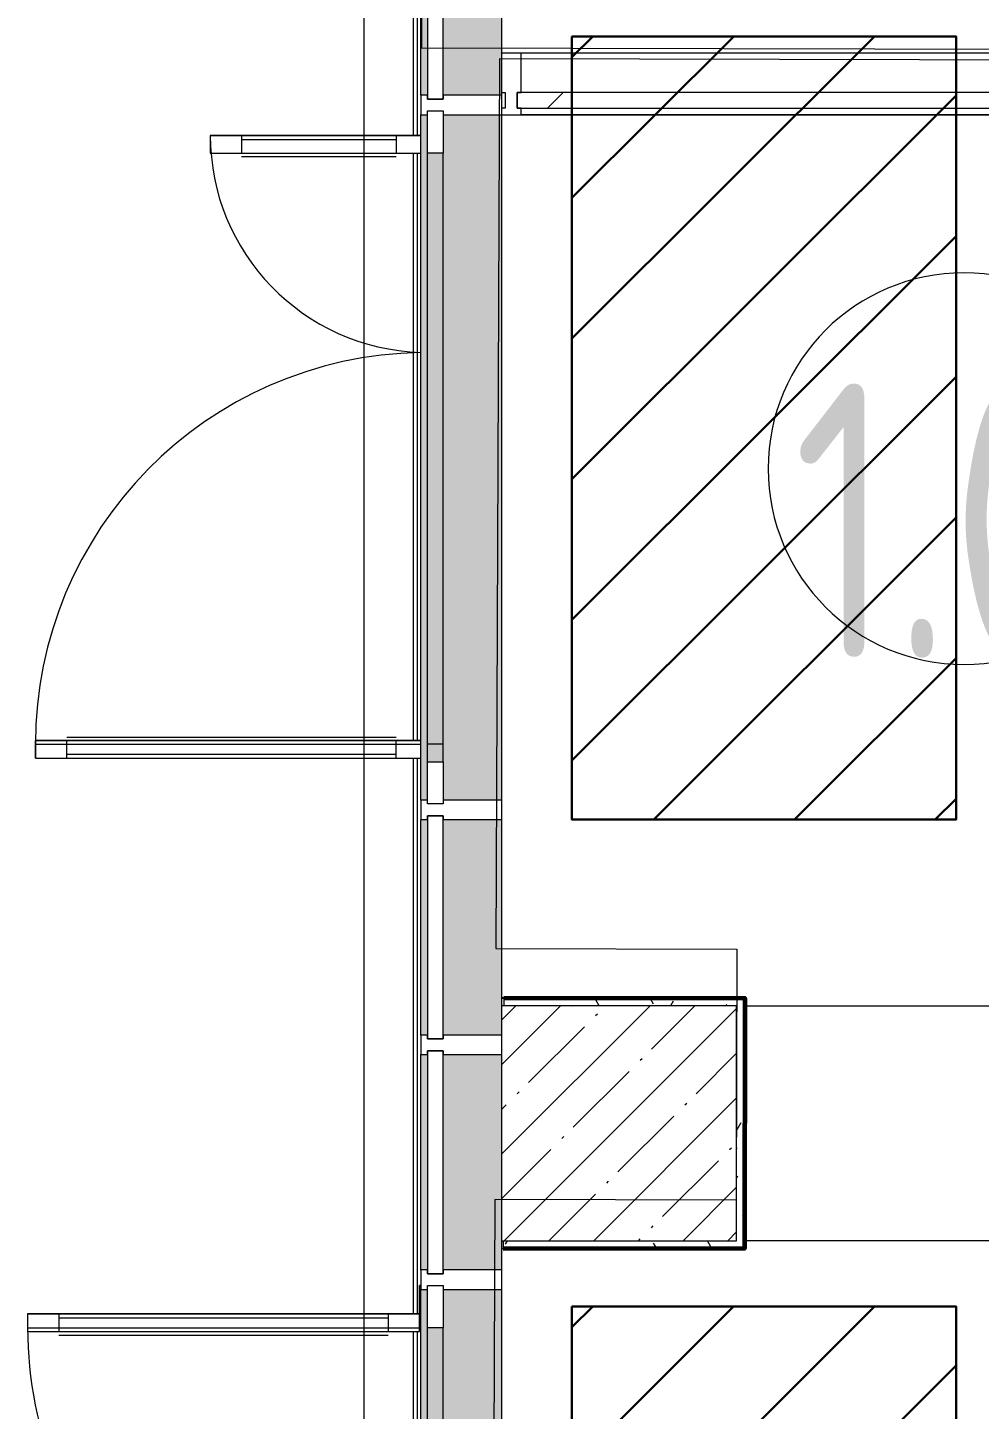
# Model space of a CAD drawing. Header units: millimetres. Extents: x -249154 to 415037, y -45458 to 354837.
# Drawn here: x 2916 to 5344, y 17283 to 20811 of the extents above; entities that cross this region are included whole.
import ezdxf

# ---------------------------------------------------------------- set-up
doc = ezdxf.new("R2010")
doc.units = ezdxf.units.MM
for name, color, linetype, lineweight in [('0) строит. леса', 20, 'Continuous', 30), ('666 покраска FK1', 211, 'Continuous', 60), ('A-AREA-BNDY', 7, 'Continuous', 5), ('A-AREA-IDEN', 7, 'Continuous', 9), ('A-DETL-GENF', 7, 'Continuous', 9), ('A-FLOR', 7, 'Continuous', 9), ('A-GLAZ-CURT', 7, 'Continuous', 9), ('A-GLAZ-CURT-1', 7, 'Continuous', 5), ('A-GLAZ-CURT-2', 7, 'Continuous', 20), ('A-GLAZ-CWMG', 7, 'Continuous', 9), ('A-GLAZ-CWMG-1', 7, 'Continuous', 20), ('I-WALL', 7, 'Continuous', 5), ('S-COLS', 7, 'Continuous', 9), ('S-COLS-1', 7, 'Continuous', 5), ('Оси', 7, 'Continuous', 9)]:
    doc.layers.add(name, color=color, linetype=linetype, lineweight=lineweight)
for name, color, linetype, lineweight, true_color in [('A-DOOR-1', 7, 'Continuous', 5, 0xc0c0c0), ('A-WALL-1', 9, 'Continuous', 5, 0x808080), ('A-WALL-FNSH-1', 9, 'Continuous', 5, 0x808080)]:
    doc.layers.add(name, color=color, linetype=linetype, lineweight=lineweight, true_color=true_color)
doc.styles.add('СПДС', font='ГОСТ тип А.ttf', dxfattribs={"width": 0.9})
pattern_1 = [(0, (64.7, -136.06), (243.84, 60.96), [20.117, -162.763, 20.117, -162.763, -975.36]), (0, (64.7, -136.06), (243.84, 60.96), [-365.76, 20.117, -345.643, 20.117, -162.763, -426.72]), (0, (64.7, -136.06), (243.84, 60.96), [-914.4, 20.117, -101.803, 20.117, -284.683]), (120, (156.14, -105.58), (-174.7129, 180.69163), [20.117, -162.763, 20.117, -162.763, -975.36]), (120, (156.14, -105.58), (-174.7129, 180.69163), [-365.76, 20.117, -345.643, 20.117, -162.763, -426.72]), (120, (156.14, -105.58), (-174.7129, 180.69163), [-914.4, 20.117, -101.803, 20.117, -284.683]), (240, (186.62, 16.34), (-69.1271, -241.65163), [20.117, -162.763, 20.117, -162.763, -975.36]), (240, (186.62, 16.34), (-69.1271, -241.65163), [-365.76, 20.117, -345.643, 20.117, -162.763, -426.72]), (240, (186.62, 16.34), (-69.1271, -241.65163), [-914.4, 20.117, -101.803, 20.117, -284.683])]

# ---------------------------------------------------------------- blocks, each defined once
blk = doc.blocks.new('Системная панель - Стекло - 40мм-23189506-Объем проектирования 1 этажа')
at = {"layer": 'A-GLAZ-CURT-1'}
h = blk.add_hatch(dxfattribs=at)
h.set_pattern_fill('FP_70', color=256, style=0, pattern_type=2)
h.set_pattern_definition([(45, (-5027.5, -20542), (-565.685, 565.685), [400, -1200]), (45, (-5427.5, -20742), (-565.685, 565.685), [1200, -400]), (45, (-4627.5, -20942), (-565.685, 565.685), [400, -1200])])
h.paths.add_polyline_path([(-467.9, 0), (727.5, 0), (727.5, 40), (-727.5, 40), (-727.5, 0), (-508.4, 0)])
at = {"layer": 'A-GLAZ-CURT-2'}
for p, q in [((727.5, 40), (-727.5, 40)), ((-727.5, 40), (-727.5, 0)), ((727.5, 0), (727.5, 40)), ((-727.5, 0), (727.5, 0))]:
    blk.add_line(p, q, dxfattribs=at)
blk = doc.blocks.new('Прямоугольный импост - Импост структурный с накладкой - 160мм-19877847-Объем проектирования 1 этажа')
at = {"layer": 'A-GLAZ-CWMG-1'}
for p, q in [((0, 17), (-50, 17)), ((-50, 17), (-50, 0)), ((-50, 0), (-40, 0)), ((-40, 0), (-40, -40)), ((-10, -40), (-10, 0)), ((-10, 0), (0, 0)), ((0, 0), (0, 17)), ((-40, -40), (-50, -40)), ((-50, -40), (-50, -140)), ((0, -40), (-10, -40)), ((0, -140), (0, -40)), ((-50, -140), (0, -140))]:
    blk.add_line(p, q, dxfattribs=at)
blk = doc.blocks.new('Прямоугольный импост - Импост структурный с накладкой - 160мм-23189503-Объем проектирования 1 этажа')
at = {"layer": 'A-GLAZ-CWMG'}
for p, q in [((5545, 20882), (4110, 20882)), ((5545, 20725), (4110, 20725))]:
    blk.add_line(p, q, dxfattribs=at)
blk = doc.blocks.new('Системная панель - Стекло - 40мм-23998919-Объем проектирования 1 этажа')
at = {"layer": 'A-GLAZ-CURT-1'}
h = blk.add_hatch(dxfattribs=at)
h.set_pattern_fill('FP_128', color=256, style=0, pattern_type=2)
h.set_pattern_definition([(135, (20950.1, -4071.1), (-565.685, -565.685), [400, -1200]), (135, (21150.1, -4471.1), (-565.685, -565.685), [1200, -400]), (135, (21350.1, -3671.1), (-565.685, -565.685), [400, -1200])])
h.paths.add_polyline_path([(385, 38.9), (385, 40), (-385, 38.9), (-385, 0), (385, 0), (385, 15)])
at = {"layer": 'A-GLAZ-CURT-2'}
for p, q in [((385, 40), (-385, 40)), ((-385, 40), (-385, 0)), ((385, 0), (385, 40)), ((-385, 0), (385, 0))]:
    blk.add_line(p, q, dxfattribs=at)
blk = doc.blocks.new('Прямоугольный импост - Импост структурный с накладкой - 190мм-23190277-Объем проектирования 1 этажа')
at = {"layer": 'A-GLAZ-CWMG'}
for points in [[(3871.1, 19950.1), (3871.1, 20725.1), (3854.1, 20725.1), (3854.1, 19950.1), (3861.1, 19950.1)], [(4031.1, 19950.1), (4061.1, 19950.1), (4060, 20725.1), (3911.1, 20725), (3911.1, 19950.1), (4006.1, 19950.1)], [(3871.1, 19950.1), (3911.1, 19950.1), (3910, 20627.1), (3871.1, 20627.1), (3871.1, 20132.4)]]:
    blk.add_hatch(color=256, dxfattribs=at).paths.add_polyline_path(points)
for p, q in [((3854.1, 19950.1), (3854.1, 20725.1)), ((4061.1, 19950.1), (4061.1, 20725)), ((3871.1, 19950.1), (3871.1, 20627.1)), ((3911.1, 19950.1), (3911.1, 20627.1))]:
    blk.add_line(p, q, dxfattribs=at)
blk = doc.blocks.new('Прямоугольный импост - Импост структурный с накладкой - 190мм-23188962-Объем проектирования 1 этажа')
at = {"layer": 'A-GLAZ-CWMG'}
for points in [[(3861.1, 20775.1), (3871.1, 20775.1), (3871.1, 21150.1), (3854.1, 21150.1), (3854.1, 20775.1)], [(4031.1, 20775.1), (4061.1, 20775.1), (4060, 21150.1), (3911.1, 21150.1), (3911.1, 20775.1), (4006.1, 20775.1)]]:
    blk.add_hatch(color=256, dxfattribs=at).paths.add_polyline_path(points)
for p, q in [((3854.1, 20775.1), (3854.1, 21150.1)), ((4061.1, 20882), (4061.1, 21150.1)), ((4061.1, 20775.1), (4061.1, 20782))]:
    blk.add_line(p, q, dxfattribs=at)
blk = doc.blocks.new('Прямоугольный импост - Импост структурный с накладкой - 190мм-V141-Объем проектирования 1 этажа')
at = {"layer": 'A-GLAZ-CWMG-1'}
for p, q in [((-25, 0), (-25, 17)), ((-25, 17), (25, 17)), ((-15, 0), (-25, 0)), ((-15, -40), (-15, 0)), ((25, 17), (25, 0)), ((-25, -190), (-25, -40)), ((-25, -40), (-15, -40)), ((25, -40), (25, -190)), ((25, -190), (-25, -190))]:
    blk.add_line(p, q, dxfattribs=at)
blk = doc.blocks.new('BSC_Колонна _Прямоугольная - 600х600-17858062-Объем проектирования 1 этажа')
at = {"layer": 'S-COLS-1'}
h = blk.add_hatch(dxfattribs=at)
h.set_pattern_fill('FP_153', color=256, style=0, pattern_type=2)
h.set_pattern_definition([(45, (-4360, -18150), (-114.0493, 114.0493), []), (45, (-4245.95, -18150), (-114.0493, 114.0493), [201.612, -40.322, 6.706, -33.617])])
h.paths.add_polyline_path([(-300, -300), (300, -300), (300, 300), (-300, 300), (-300, -137.6)])
for p, q in [((300, 300), (-300, 300)), ((-300, 300), (-300, -300)), ((300, -300), (300, 300)), ((-300, -300), (300, -300))]:
    blk.add_line(p, q, dxfattribs=at)
blk = doc.blocks.new('Прямоугольный импост - Импост структурный с накладкой - 170мм-23186685-Объем проектирования 1 этажа')
at = {"layer": 'A-GLAZ-CWMG'}
for p, q in [((3836.1, 20672.1), (3836.1, 27150.1)), ((3846.1, 20672.1), (3846.1, 27150.1)), ((3836.1, 19127.1), (3836.1, 20627.1)), ((3846.1, 19127.1), (3846.1, 20627.1)), ((3836.1, 17663.1), (3836.1, 19082.1)), ((3846.1, 17663.1), (3846.1, 19082.1)), ((3836.1, 16118.1), (3836.1, 17618.1)), ((3846.1, 16118.1), (3846.1, 17618.1))]:
    blk.add_line(p, q, dxfattribs=at)
blk = doc.blocks.new('Прямоугольный импост - Импост структурный с накладкой - 190мм-23933667-Объем проектирования 1 этажа')
at = {"layer": 'A-GLAZ-CWMG'}
for points in [[(3861.1, 19150.1), (3871.1, 19150.1), (3871.1, 19950.1), (3854.1, 19950.1), (3854.1, 19150.1)], [(3871.1, 19150.1), (3911.1, 19150.1), (3910, 19950.1), (3871.1, 19950.1)], [(4060, 19150.1), (4061.1, 19150.1), (4060, 19950.1), (3911.1, 19950.1), (3911.1, 19150.1), (4031.1, 19150.1)]]:
    blk.add_hatch(color=256, dxfattribs=at).paths.add_polyline_path(points)
for p, q in [((3854.1, 19150.1), (3854.1, 19950.1)), ((3871.1, 19150.1), (3871.1, 19950.1)), ((3911.1, 19150.1), (3911.1, 19950.1)), ((4061.1, 19150.1), (4061.1, 19950.1))]:
    blk.add_line(p, q, dxfattribs=at)
blk = doc.blocks.new('Дверь_Витражная_СКБ_2Ст - ВН-1_ ДВН_ДАО_Главный вход_1800 в свету 3-31912953-Объем проектирования 1 этажа')
at = {"layer": 'A-DETL-GENF'}
for p, q in [((732, 40), (732, 0)), ((732, 40), (732, 0)), ((-822, -554), (-822, -17)), ((-822, -17), (-822, -554)), ((-777, -554), (-777, -17)), ((-777, -554), (-777, -17)), ((723, -1000), (723, -17)), ((723, -17), (723, -1000)), ((768, -1000), (768, -17)), ((768, -1000), (768, -17)), ((-822, -80), (-777, -80)), ((-812, -474), (-812, -80)), ((-768, -474), (-768, -80)), ((714, -920), (714, -80)), ((768, -80), (723, -80)), ((758, -920), (758, -80)), ((-822, -474), (-777, -474)), ((-822, -554), (-777, -554)), ((-822, -554), (-777, -554)), ((768, -920), (723, -920)), ((768, -1000), (723, -1000)), ((723, -1000), (768, -1000))]:
    blk.add_line(p, q, dxfattribs=at)
at = {"layer": 'A-DOOR-1'}
for p, q in [((-885, 40), (-777, 40)), ((-885, 0), (-885, 40)), ((-777, 40), (-777, 0)), ((777, 40), (885, 40)), ((777, 0), (777, 40)), ((885, 40), (885, 0)), ((-777, 0), (-885, 0)), ((-822, -554), (-822, -17)), ((732, -1000), (732, -17)), ((885, 0), (777, 0))]:
    blk.add_line(p, q, dxfattribs=at)
for centre, radius, start, end in [((-822, 0), 554, 270, 358.227), ((732, 0), 1000, 180.979, 270)]:
    blk.add_arc(centre, radius, start, end, dxfattribs=at)
blk = doc.blocks.new('Системная панель - Стекло - 40мм-V190-Объем проектирования 1 этажа')
at = {"layer": 'A-GLAZ-CURT-2'}
for p, q in [((285, 40), (-285, 40)), ((-285, 40), (-285, 0)), ((285, 0), (285, 40)), ((-285, 0), (285, 0))]:
    blk.add_line(p, q, dxfattribs=at)
blk = doc.blocks.new('Прямоугольный импост - Импост структурный с накладкой - 190мм-V191-Объем проектирования 1 этажа')
at = {"layer": 'A-GLAZ-CWMG'}
for points in [[(3861.1, 17775.1), (3871.1, 17775.1), (3871.1, 18325.1), (3854.1, 18325.1), (3854.1, 17775.1)], [(4060, 17775.1), (4061.1, 17775.1), (4060, 18325.1), (3911.1, 18325.1), (3911.1, 17775.1), (4031.1, 17775.1)]]:
    blk.add_hatch(color=256, dxfattribs=at).paths.add_polyline_path(points)
for p, q in [((3854.1, 17775.1), (3854.1, 18325.1)), ((4061.1, 17775.1), (4061.1, 17850))]:
    blk.add_line(p, q, dxfattribs=at)
blk = doc.blocks.new('Прямоугольный импост - Импост структурный с накладкой - 190мм-V192-Объем проектирования 1 этажа')
at = {"layer": 'A-GLAZ-CWMG-1'}
for p, q in [((-25, 0), (-25, 17)), ((-25, 17), (25, 17)), ((-15, 0), (-25, 0)), ((-15, -40), (-15, 0)), ((25, 0), (15, 0)), ((15, 0), (15, -40)), ((25, 17), (25, 0)), ((-25, -188.9), (-25, -40)), ((-25, -40), (-15, -40)), ((15, -40), (25, -40)), ((25, -40), (25, -188.9))]:
    blk.add_line(p, q, dxfattribs=at)
blk = doc.blocks.new('Дверь_Витражная_СКБ_2Ст - ВН-1_ ДВН_ДАО_Главный вход_1800 в свету 4-31912968-Объем проектирования 1 этажа')
at = {"layer": 'A-DETL-GENF'}
for p, q in [((-885, -20), (-885, -17)), ((-885, -17), (-885, -20)), ((-777, -20), (-885, -20)), ((-885, -20), (-777, -20)), ((-768, -20), (-813, -20)), ((-813, -1020), (-813, -20)), ((-768, -20), (-813, -20)), ((-813, -20), (-813, -1020)), ((-777, -17), (-777, -20)), ((-777, -20), (-777, -17)), ((-768, -1020), (-768, -20)), ((-768, -1020), (-768, -20)), ((732, -20), (777, -20)), ((732, -574), (732, -20)), ((732, -20), (732, -574)), ((777, -20), (732, -20)), ((777, -17), (777, -20)), ((777, -17), (777, -20)), ((777, -574), (777, -20)), ((777, -574), (777, -20)), ((777, -20), (885, -20)), ((777, -20), (885, -20)), ((885, -20), (885, -10)), ((885, -20), (885, -10)), ((-813, -100), (-768, -100)), ((-803, -940), (-803, -100)), ((-759, -940), (-759, -100)), ((723, -494), (723, -100)), ((777, -100), (732, -100)), ((767, -494), (767, -100)), ((777, -494), (732, -494)), ((777, -574), (732, -574)), ((732, -574), (777, -574)), ((-813, -940), (-768, -940)), ((-813, -1020), (-768, -1020)), ((-813, -1020), (-768, -1020))]:
    blk.add_line(p, q, dxfattribs=at)
at = {"layer": 'A-DOOR-1'}
for p, q in [((-885, 40), (-777, 40)), ((-885, 0), (-885, 40)), ((-777, 40), (-777, 0)), ((777, 40), (885, 40)), ((777, 0), (777, 40)), ((885, 40), (885, 0)), ((-777, 0), (-885, 0)), ((-777, -1020), (-777, -20)), ((885, 0), (777, 0)), ((777, -574), (777, -20))]:
    blk.add_line(p, q, dxfattribs=at)
for centre, radius, start, end in [((-777, -20), 1000, 270, 0), ((777, -20), 554, 180, 270)]:
    blk.add_arc(centre, radius, start, end, dxfattribs=at)
blk = doc.blocks.new('Прямоугольный импост - Импост структурный с накладкой - 190мм-23933759-Объем проектирования 1 этажа')
at = {"layer": 'A-GLAZ-CWMG'}
for points in [[(3861.1, 17550.1), (3871.1, 17550.1), (3871.1, 17725.1), (3854.1, 17725.1), (3854.1, 17550.1)], [(4031.1, 17550.1), (4061.1, 17550.1), (4060, 17725.1), (3911.1, 17725.1), (3911.1, 17550.1), (4006.1, 17550.1)], [(3911.1, 17550.1), (3910, 17627.1), (3871.1, 17627.1), (3871.1, 17550.1), (3910, 17550.1)]]:
    blk.add_hatch(color=256, dxfattribs=at).paths.add_polyline_path(points)
for p, q in [((3854.1, 17550.1), (3854.1, 17725.1)), ((4061.1, 17550.1), (4061.1, 17725.1)), ((3871.1, 17550.1), (3871.1, 17627.1)), ((3911.1, 17550.1), (3911.1, 17627.1))]:
    blk.add_line(p, q, dxfattribs=at)
blk = doc.blocks.new('Прямоугольный импост - Импост структурный с накладкой - 190мм-23933741-Объем проектирования 1 этажа')
at = {"layer": 'A-GLAZ-CWMG-1'}
for p, q in [((-25, 0), (-25, 17)), ((-25, 17), (25, 17)), ((-15, 0), (-25, 0)), ((-15, -40), (-15, 0)), ((25, 17), (25, 0)), ((-25, -190), (-25, -40)), ((-25, -40), (-15, -40)), ((25, -40), (25, -190)), ((25, -190), (-25, -190))]:
    blk.add_line(p, q, dxfattribs=at)
blk = doc.blocks.new('Системная панель - Стекло - 40мм-V207-Объем проектирования 1 этажа')
at = {"layer": 'A-GLAZ-CURT-2'}
for p, q in [((285, 40), (-285, 40)), ((-285, 40), (-285, 0)), ((285, 0), (285, 40)), ((-285, 0), (285, 0))]:
    blk.add_line(p, q, dxfattribs=at)
blk = doc.blocks.new('Прямоугольный импост - Импост структурный с накладкой - 190мм-V208-Объем проектирования 1 этажа')
at = {"layer": 'A-GLAZ-CWMG'}
for points in [[(3861.1, 18375.1), (3871.1, 18375.1), (3871.1, 18925.1), (3854.1, 18925.1), (3854.1, 18375.1)], [(4031.1, 18375.1), (4060, 18375.1), (4060, 18925.1), (3911.1, 18925.1), (3911.1, 18375.1), (4006.1, 18375.1)]]:
    blk.add_hatch(color=256, dxfattribs=at).paths.add_polyline_path(points)
for p, q in [((3854.1, 18375.1), (3854.1, 18925.1)), ((4061.1, 18450), (4061.1, 18925.1))]:
    blk.add_line(p, q, dxfattribs=at)
blk = doc.blocks.new('Прямоугольный импост - Импост структурный с накладкой - 190мм-V209-Объем проектирования 1 этажа')
at = {"layer": 'A-GLAZ-CWMG-1'}
for p, q in [((-25, 0), (-25, 17)), ((-25, 17), (25, 17)), ((25, 0), (15, 0)), ((15, 0), (15, -40)), ((25, 17), (25, 0)), ((-25, -190), (-25, -40)), ((15, -40), (25, -40)), ((25, -40), (25, -190)), ((25, -190), (-25, -190))]:
    blk.add_line(p, q, dxfattribs=at)
blk = doc.blocks.new('Прямоугольный импост - Импост структурный с накладкой - 190мм-23933668-Объем проектирования 1 этажа')
at = {"layer": 'A-GLAZ-CWMG'}
for points in [[(3871.1, 18975.1), (3871.1, 19150.1), (3854.1, 19150.1), (3854.1, 18975.1), (3861.1, 18975.1)], [(3911.1, 19073.1), (3910, 19150.1), (3871.1, 19150.1), (3871.1, 19073.1), (3910, 19073.1)], [(4031.1, 18975.1), (4061.1, 18975.1), (4060, 19150.1), (3911.1, 19150.1), (3911.1, 18975.1), (4006.1, 18975.1)]]:
    blk.add_hatch(color=256, dxfattribs=at).paths.add_polyline_path(points)
for p, q in [((3854.1, 18975.1), (3854.1, 19150.1)), ((3871.1, 19073.1), (3871.1, 19150.1)), ((3911.1, 19073.1), (3911.1, 19150.1)), ((4061.1, 18975.1), (4061.1, 19150.1))]:
    blk.add_line(p, q, dxfattribs=at)
blk = doc.blocks.new('Марка_Помещения - Номер-25198446-Объем проектирования 1 этажа')
at = {"layer": 'A-AREA-IDEN'}
for start, end in [(360, 180), (180, 360)]:
    blk.add_arc((0, 0), 2.5, start, end, dxfattribs=at)

msp = doc.modelspace()

# ---------------------------------------------------------------- hatches: boundary and pattern name
at = {"layer": '0) строит. леса'}
h = msp.add_hatch(dxfattribs=at)
h.set_pattern_fill('ANSI31', color=256, scale=80)
h.set_pattern_definition([(45, (8504.46, 164668.18), (-179.60512, 179.60512), [])])
h.paths.add_polyline_path([(4304.8, 20789.1), (4304.8, 18789.1), (5284.8, 18789.1), (5284.8, 20789.1)])
h = msp.add_hatch(dxfattribs=at)
h.set_pattern_fill('ANSI31', color=256, scale=80)
h.set_pattern_definition([(45, (8504.46, 161425.36), (-179.60512, 179.60512), [])])
h.paths.add_polyline_path([(4304.8, 17546.2), (4304.8, 15546.2), (5284.8, 15546.2), (5284.8, 17546.2)])
at = {"layer": 'I-WALL'}
h = msp.add_hatch(dxfattribs=at)
h.set_pattern_fill('FP_191', color=256, style=0, pattern_type=2)
h.set_pattern_definition(pattern_1)
h.paths.add_polyline_path([(4302.9, 18313.9), (4724.7, 18313.9), (4724.7, 18333.2), (4130.9, 18333.1), (4130.8, 18314.3)])
h = msp.add_hatch(dxfattribs=at)
h.set_pattern_fill('FP_191', color=256, style=0, pattern_type=2)
h.set_pattern_definition(pattern_1)
h.paths.add_polyline_path([(4744.7, 17713.9), (4744.7, 18333.1), (4724.7, 18333.1), (4724.7, 17713.9), (4729.7, 17713.9)])
h = msp.add_hatch(dxfattribs=at)
h.set_pattern_fill('FP_191', color=256, style=0, pattern_type=2)
h.set_pattern_definition(pattern_1)
h.paths.add_polyline_path([(4744.7, 17693.9), (4744.7, 17713.9), (4129.5, 17713.9), (4129.5, 17693.9), (4724.7, 17693.9)])

# ---------------------------------------------------------------- linework, layer by layer
at = {"layer": '0) строит. леса'}
for points in [[(4304.8, 20789.1), (4304.8, 18789.1), (5284.8, 18789.1), (5284.8, 20789.1)], [(4304.8, 17546.2), (4304.8, 15546.2), (5284.8, 15546.2), (5284.8, 17546.2)]]:
    msp.add_lwpolyline(points, close=True, dxfattribs=at)
at = {"layer": '666 покраска FK1', "ltscale": 0.5}
msp.add_lwpolyline([(4130.9, 18334.3), (4745.7, 18333.1), (4744.7, 17693.9), (4129.5, 17692.9)], dxfattribs=at)
at = {"layer": 'A-AREA-BNDY', "flags": 128}
for points in [[(4112, 21709.9), (3923.1, 21710.3), (3920.8, 20760.3), (6619.7, 20754), (8938.7, 20748.5), (8944.2, 23097.5), (6324.2, 23103.7), (6329.8, 25493.7), (4120.8, 25498.9), (4113.1, 22210.9), (4734.1, 22209.4), (4732.6, 21567.4), (4111.6, 21568.9)], [(4697, 15329.5), (4696.6, 15188.5), (6196.6, 15185), (6206.6, 15184.9), (6207, 15324.9), (6212, 15324.9), (6212, 15325.9), (6607, 15325), (6619.6, 20726), (4119.9, 20731.9), (4110.5, 18460.1), (4725.3, 18458.6), (4723.8, 17817.4), (4107.8, 17818.9), (4097.4, 15330.9)]]:
    msp.add_lwpolyline(points, close=True, dxfattribs=at)
at = {"layer": 'A-FLOR'}
for p, q in [((6844.7, 20745.9), (4125.9, 20745.9)), ((4125.9, 20588.9), (6446.8, 20588.9)), ((4744.7, 18333.1), (4125.8, 18334.3)), ((4744.7, 17693.9), (4744.7, 18333.1)), ((4744.7, 18313.9), (6617.7, 18313.9)), ((6617.7, 17713.9), (4744.7, 17713.9)), ((4125.8, 17693.9), (4744.7, 17693.9))]:
    msp.add_line(p, q, dxfattribs=at)
at = {"layer": 'A-WALL-1'}
for p, q in [((4130.9, 18334.3), (4130.8, 18314.3)), ((4130.8, 18314.3), (4302.9, 18313.9)), ((4129.5, 17713.9), (4129.5, 17693.9))]:
    msp.add_line(p, q, dxfattribs=at)
at = {"layer": 'A-WALL-FNSH-1'}
for p, q in [((4745.7, 18334.1), (4124.7, 18334.1)), ((4124.7, 18334.1), (4124.7, 18333.1)), ((4124.7, 18333.1), (4744.7, 18333.1)), ((4744.7, 18333.1), (4744.7, 18333.1)), ((4745.7, 17692.9), (4745.7, 18334.1)), ((4129.5, 17693.9), (4129.5, 17692.9)), ((4129.5, 17692.9), (4745.7, 17692.9))]:
    msp.add_line(p, q, dxfattribs=at)
at = {"layer": 'Оси'}
msp.add_lwpolyline([(3774.7, -2042.3), (3774.7, 2957.7), (3774.7, 22262), (3774.7, 27262)], dxfattribs=at)

# ---------------------------------------------------------------- block references
at = {"layer": 'A-AREA-IDEN', "xscale": 199.9999999999999, "yscale": 199.9999999999999, "zscale": 199.9999999999999}
msp.add_blockref('Марка_Помещения - Номер-25198446-Объем проектирования 1 этажа', (5305.3, 19685.5), dxfattribs=at)
at = {"layer": 'A-DOOR-1', "rotation": 269.9999999999999}
for name, p in [('Дверь_Витражная_СКБ_2Ст - ВН-1_ ДВН_ДАО_Главный вход_1800 в свету 3-31912953-Объем проектирования 1 этажа', (3935.8, 19714.1)), ('Дверь_Витражная_СКБ_2Ст - ВН-1_ ДВН_ДАО_Главный вход_1800 в свету 4-31912968-Объем проектирования 1 этажа', (3935.8, 16714.1))]:
    msp.add_blockref(name, p, dxfattribs=at)
at = {"layer": 'A-GLAZ-CURT', "rotation": 269.9999999999999}
for name, p in [('Системная панель - Стекло - 40мм-23998919-Объем проектирования 1 этажа', (3935.8, 21014.1)), ('Системная панель - Стекло - 40мм-V207-Объем проектирования 1 этажа', (3935.8, 18514.1)), ('Системная панель - Стекло - 40мм-V190-Объем проектирования 1 этажа', (3935.8, 17914.1))]:
    msp.add_blockref(name, p, dxfattribs=at)
at = {"layer": 'A-GLAZ-CURT'}
msp.add_blockref('Системная панель - Стекло - 40мм-23189506-Объем проектирования 1 этажа', (4892.2, 20605.9), dxfattribs=at)
at = {"layer": 'A-GLAZ-CWMG'}
for name, p in [('Прямоугольный импост - Импост структурный с накладкой - 170мм-23186685-Объем проектирования 1 этажа', (64.7, -136.1)), ('Прямоугольный импост - Импост структурный с накладкой - 190мм-23188962-Объем проектирования 1 этажа', (64.7, -136.1)), ('Прямоугольный импост - Импост структурный с накладкой - 160мм-23189503-Объем проектирования 1 этажа', (64.7, -136.1)), ('Прямоугольный импост - Импост структурный с накладкой - 190мм-23190277-Объем проектирования 1 этажа', (64.7, -136.1)), ('Прямоугольный импост - Импост структурный с накладкой - 190мм-23933667-Объем проектирования 1 этажа', (64.7, -136.1)), ('Прямоугольный импост - Импост структурный с накладкой - 190мм-23933668-Объем проектирования 1 этажа', (64.7, -136.1)), ('Прямоугольный импост - Импост структурный с накладкой - 190мм-V208-Объем проектирования 1 этажа', (64.7, -136.1)), ('Прямоугольный импост - Импост структурный с накладкой - 190мм-V191-Объем проектирования 1 этажа', (64.7, -136.1)), ('Прямоугольный импост - Импост структурный с накладкой - 190мм-23933759-Объем проектирования 1 этажа', (64.7, -136.1)), ('Прямоугольный импост - Импост структурный с накладкой - 190мм-23933667-Объем проектирования 1 этажа', (64.7, -2536.1))]:
    msp.add_blockref(name, p, dxfattribs=at)
at = {"layer": 'A-GLAZ-CWMG', "rotation": 180}
msp.add_blockref('Прямоугольный импост - Импост структурный с накладкой - 160мм-19877847-Объем проектирования 1 этажа', (4124.7, 20605.9), dxfattribs=at)
at = {"layer": 'A-GLAZ-CWMG', "extrusion": (0, 0, -1), "rotation": 270.0000000000001}
for name, p in [('Прямоугольный импост - Импост структурный с накладкой - 190мм-V141-Объем проектирования 1 этажа', (-3935.8, 20614.1)), ('Прямоугольный импост - Импост структурный с накладкой - 190мм-V209-Объем проектирования 1 этажа', (-3935.8, 18814.1)), ('Прямоугольный импост - Импост структурный с накладкой - 190мм-V192-Объем проектирования 1 этажа', (-3935.8, 18214.1)), ('Прямоугольный импост - Импост структурный с накладкой - 190мм-23933741-Объем проектирования 1 этажа', (-3935.8, 17614.1))]:
    msp.add_blockref(name, p, dxfattribs=at)
at = {"layer": 'S-COLS'}
msp.add_blockref('BSC_Колонна _Прямоугольная - 600х600-17858062-Объем проектирования 1 этажа', (4424.7, 18013.9), dxfattribs=at)

# ---------------------------------------------------------------- texts
at = {"layer": 'A-AREA-IDEN', "insert": (4869.3, 19902.7), "char_height": 700, "width": 1096.708, "attachment_point": 1, "style": 'СПДС'}
msp.add_mtext('1.01', dxfattribs=at)

doc.saveas('drawing.dxf')
